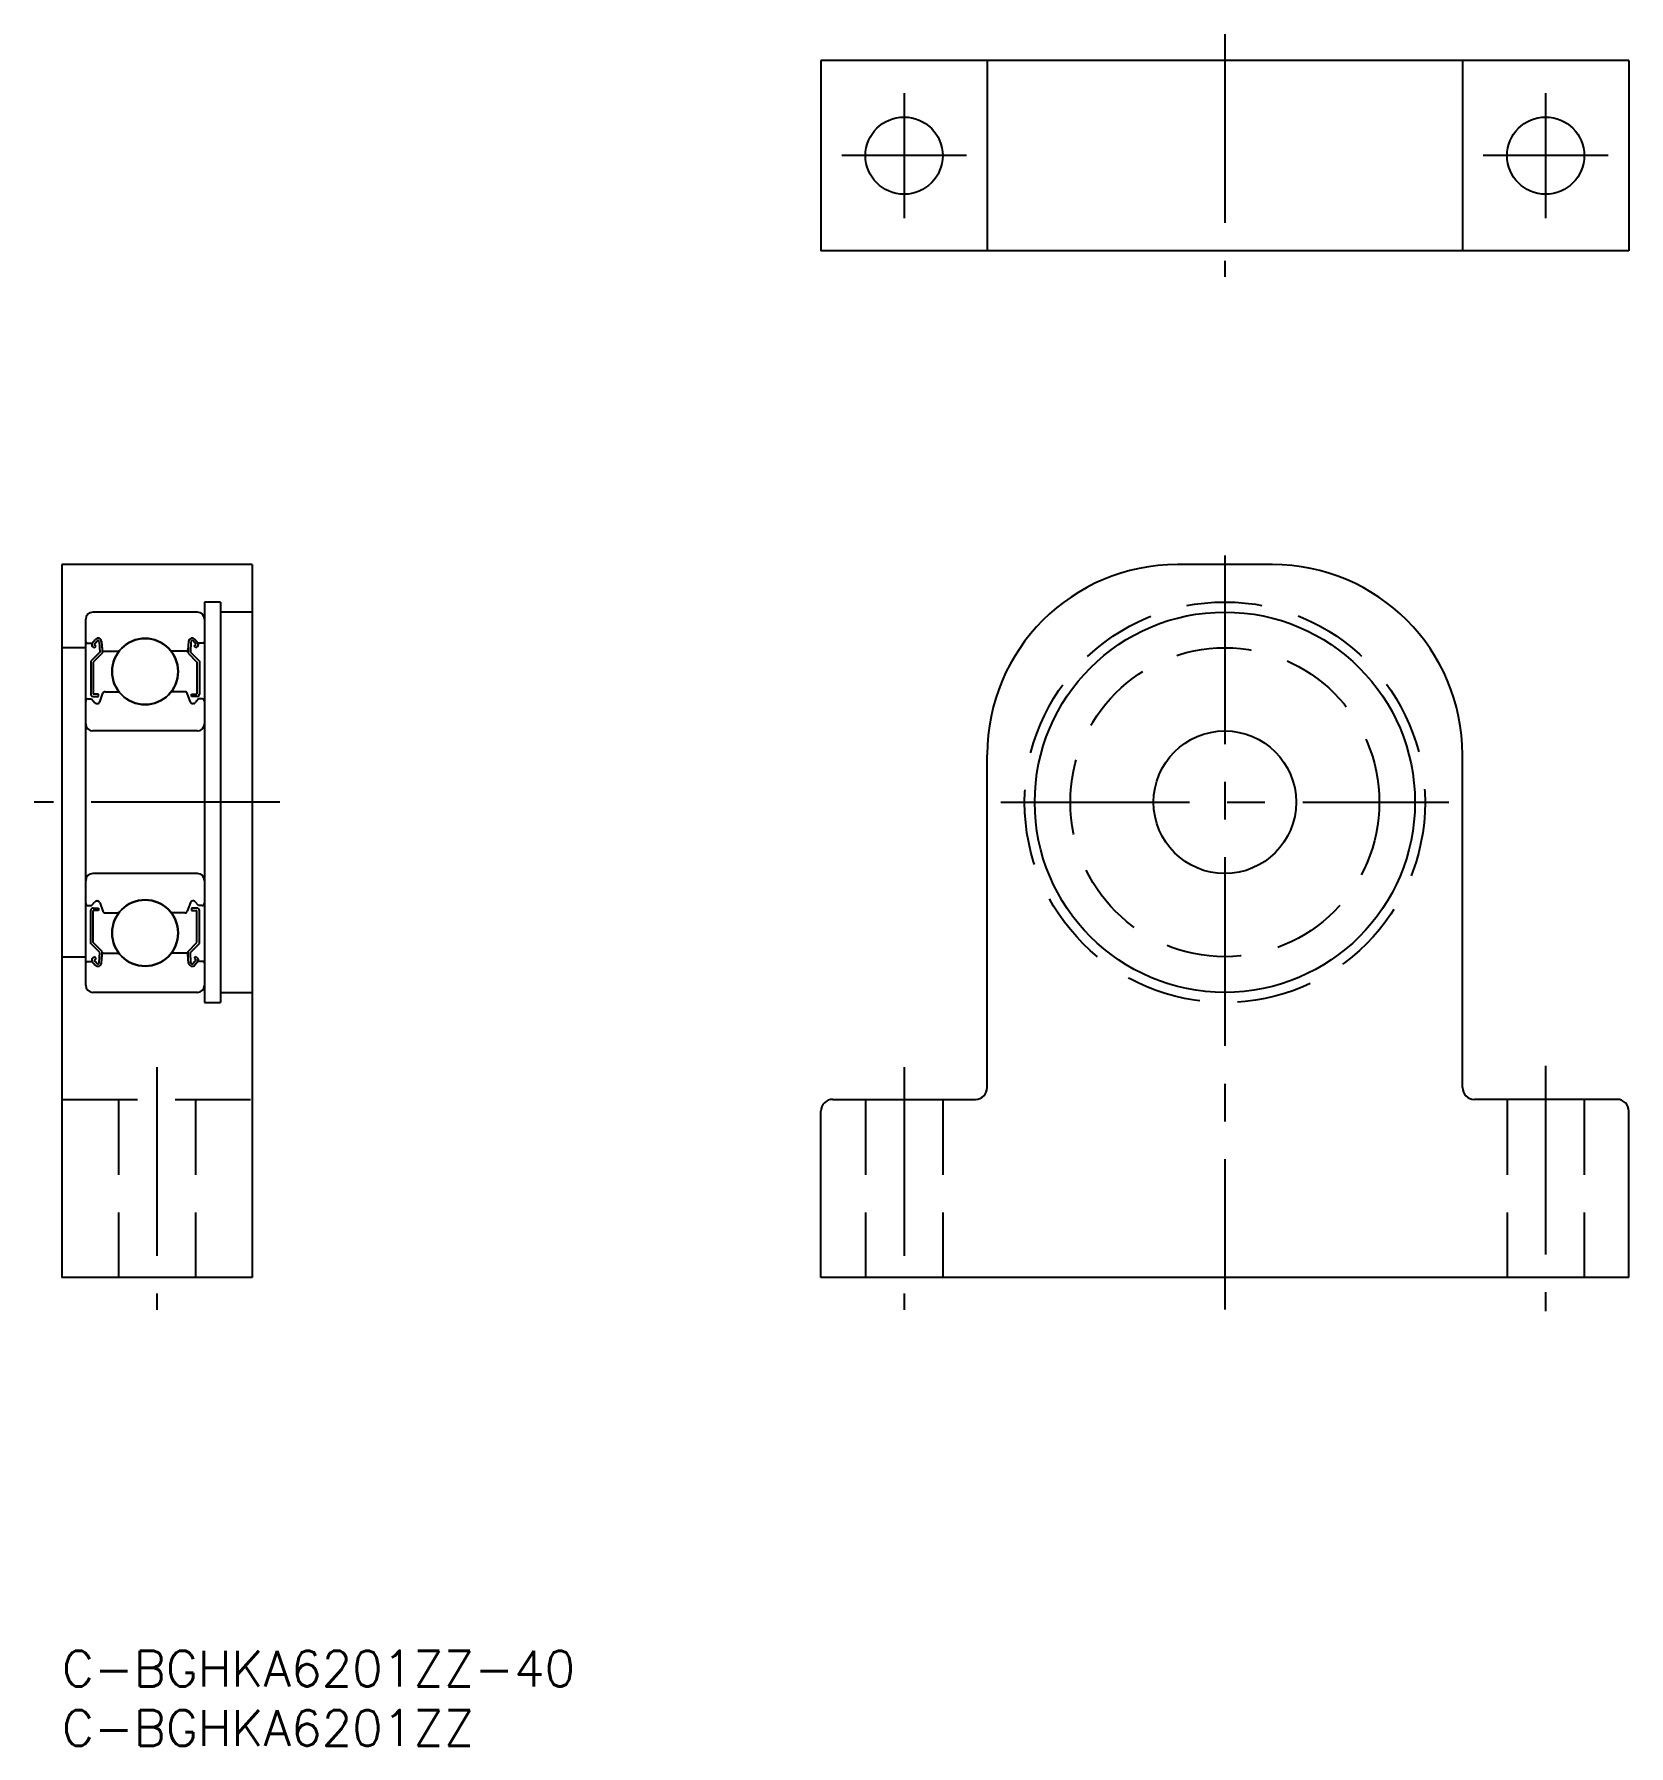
# Model space of a CAD drawing. Extents: x -2 to 132, y -8 to 136.
import ezdxf
from ezdxf.enums import TextEntityAlignment as Align

# ---------------------------------------------------------------- set-up
doc = ezdxf.new("R2010")
doc.units = 0
doc.header["$LTSCALE"] = 0.5
doc.linetypes.add('CENTER', pattern=[50.8, 31.75, -6.35, 6.35, -6.35])
doc.linetypes.add('DASHED', pattern=[19.05, 12.7, -6.35])
doc.layers.get('0').update_dxf_attribs({"linetype": 'CONTINUOUS'})
doc.layers.add('CENTER', color=1, linetype='CENTER')
doc.styles.get("Standard").update_dxf_attribs({"font": 'txt.shx', "height": 3, "bigfont": 'bigfont.shx'})

msp = doc.modelspace()

# ---------------------------------------------------------------- linework, layer by layer
at = {"color": 7, "linetype": 'CONTINUOUS'}
for p, q in [((63.88, 133.8), (63.88, 117.8)), ((131.88, 133.8), (63.88, 133.8)), ((77.88, 133.8), (77.88, 117.8)), ((117.88, 133.8), (117.88, 117.8)), ((131.88, 133.8), (131.88, 117.8)), ((131.88, 117.8), (63.88, 117.8)), ((0, 91.39), (0, 31.39)), ((16, 91.39), (0, 91.39)), ((16, 91.39), (16, 31.39)), ((101.88, 91.39), (93.88, 91.39)), ((12, 88.24), (12, 54.54)), ((13.35, 88.24), (12, 88.24)), ((13.35, 88.24), (13.35, 54.54)), ((2, 55.99), (2, 86.79)), ((11.4, 87.39), (2.6, 87.39)), ((16, 87.39), (13.35, 87.39)), ((2.56, 84.79), (2.81, 85.09)), ((11.44, 84.79), (11.19, 85.09)), ((2, 84.39), (0, 84.39)), ((2.1, 84.79), (2.56, 84.79)), ((3.18, 84.02), (2.43, 83.27)), ((2.74, 84.38), (2.58, 84.51)), ((3.38, 83.94), (2.63, 83.19)), ((2.71, 84.66), (2.96, 84.96)), ((2.87, 84.53), (2.71, 84.66)), ((2.74, 84.38), (2.87, 84.53)), ((3.14, 84.9), (3.18, 84.02)), ((3.34, 84.92), (3.4, 84.18)), ((3.38, 84.41), (3.38, 83.94)), ((3.5, 84.09), (4.8, 84.09)), ((10.5, 84.09), (9.2, 84.09)), ((10.66, 84.92), (10.6, 84.18)), ((10.62, 84.41), (10.62, 83.94)), ((10.62, 83.94), (11.37, 83.19)), ((10.86, 84.9), (10.82, 84.02)), ((10.82, 84.02), (11.57, 83.27)), ((11.29, 84.66), (11.04, 84.96)), ((11.13, 84.53), (11.29, 84.66)), ((11.26, 84.38), (11.13, 84.53)), ((11.26, 84.38), (11.42, 84.51)), ((11.9, 84.79), (11.44, 84.79)), ((2.43, 83.27), (2.43, 80.49)), ((2.63, 83.19), (2.63, 80.49)), ((11.37, 83.19), (11.37, 80.49)), ((11.57, 83.27), (11.57, 80.49)), ((3.64, 80.69), (4.8, 80.69)), ((10.36, 80.69), (9.2, 80.69)), ((2.2, 80.09), (2.5, 80.09)), ((2.5, 80.09), (2.78, 79.76)), ((3.08, 80.49), (2.63, 80.49)), ((2.63, 80.29), (3.08, 80.29)), ((2.93, 79.69), (2.99, 79.69)), ((3.08, 80.29), (3.08, 80.49)), ((3.18, 79.82), (3.45, 80.56)), ((10.82, 79.82), (10.55, 80.56)), ((10.92, 80.29), (10.92, 80.49)), ((10.92, 80.49), (11.37, 80.49)), ((11.37, 80.29), (10.92, 80.29)), ((11.07, 79.69), (11.01, 79.69)), ((11.5, 80.09), (11.22, 79.76)), ((11.8, 80.09), (11.5, 80.09)), ((11.4, 77.39), (2.6, 77.39)), ((77.88, 47.39), (77.88, 75.39)), ((117.88, 47.39), (117.88, 75.39)), ((11.4, 65.39), (2.6, 65.39)), ((2.2, 62.69), (2.5, 62.69)), ((2.43, 59.51), (2.43, 62.29)), ((2.5, 62.69), (2.78, 63.02)), ((2.63, 62.49), (3.08, 62.49)), ((2.63, 59.59), (2.63, 62.29)), ((3.08, 62.29), (2.63, 62.29)), ((2.93, 63.09), (2.99, 63.09)), ((3.08, 62.49), (3.08, 62.29)), ((3.18, 62.96), (3.45, 62.22)), ((3.64, 62.09), (4.8, 62.09)), ((10.36, 62.09), (9.2, 62.09)), ((10.82, 62.96), (10.55, 62.22)), ((10.92, 62.49), (10.92, 62.29)), ((11.37, 62.49), (10.92, 62.49)), ((10.92, 62.29), (11.37, 62.29)), ((11.07, 63.09), (11.01, 63.09)), ((11.5, 62.69), (11.22, 63.02)), ((11.37, 59.59), (11.37, 62.29)), ((11.8, 62.69), (11.5, 62.69)), ((11.57, 59.51), (11.57, 62.29)), ((3.18, 58.76), (2.43, 59.51)), ((3.38, 58.84), (2.63, 59.59)), ((10.62, 58.84), (11.37, 59.59)), ((10.82, 58.76), (11.57, 59.51)), ((0, 58.39), (2, 58.39)), ((2.1, 57.99), (2.56, 57.99)), ((2.56, 57.99), (2.81, 57.69)), ((2.74, 58.4), (2.58, 58.27)), ((2.87, 58.25), (2.71, 58.12)), ((2.71, 58.12), (2.96, 57.82)), ((2.74, 58.4), (2.87, 58.25)), ((3.14, 57.88), (3.18, 58.76)), ((3.34, 57.86), (3.4, 58.6)), ((3.38, 58.37), (3.38, 58.84)), ((3.5, 58.69), (4.8, 58.69)), ((10.5, 58.69), (9.2, 58.69)), ((10.66, 57.86), (10.6, 58.6)), ((10.62, 58.37), (10.62, 58.84)), ((10.86, 57.88), (10.82, 58.76)), ((11.29, 58.12), (11.04, 57.82)), ((11.26, 58.4), (11.13, 58.25)), ((11.13, 58.25), (11.29, 58.12)), ((11.44, 57.99), (11.19, 57.69)), ((11.26, 58.4), (11.42, 58.27)), ((11.9, 57.99), (11.44, 57.99)), ((11.4, 55.39), (2.6, 55.39)), ((13.35, 55.39), (16, 55.39)), ((12, 54.54), (13.35, 54.54)), ((64.88, 46.39), (76.88, 46.39)), ((130.88, 46.39), (118.88, 46.39)), ((63.88, 31.39), (63.88, 45.39)), ((131.88, 31.39), (131.88, 45.39)), ((16, 31.39), (0, 31.39)), ((131.88, 31.39), (63.88, 31.39))]:
    msp.add_line(p, q, dxfattribs=at)
at = {"color": 3, "linetype": 'DASHED'}
for p, q in [((0, 46.39), (16, 46.39)), ((4.75, 46.39), (4.75, 31.39)), ((11.25, 46.39), (11.25, 31.39)), ((67.63, 46.39), (67.63, 31.39)), ((74.13, 46.39), (74.13, 31.39)), ((121.63, 46.39), (121.63, 31.39)), ((128.13, 46.39), (128.13, 31.39))]:
    msp.add_line(p, q, dxfattribs=at)
at = {"color": 7, "linetype": 'CONTINUOUS'}
for centre, radius in [((70.88, 125.8), 3.25), ((124.88, 125.8), 3.25), ((97.88, 71.39), 16), ((7, 82.39), 2.78), ((97.88, 71.39), 6), ((7, 60.39), 2.78)]:
    msp.add_circle(centre, radius, dxfattribs=at)
at = {"color": 3, "linetype": 'DASHED'}
for radius in [16.85, 13]:
    msp.add_circle((97.88, 71.39), radius, dxfattribs=at)
at = {"color": 7, "linetype": 'CONTINUOUS'}
for centre, radius, start, end in [((93.88, 75.39), 16, 90, 180), ((101.88, 75.39), 16, 0, 90), ((2.6, 86.79), 0.6, 90, 180), ((11.4, 86.79), 0.6, 0, 90), ((3.04, 84.9), 0.3, 4.9968, 140.0012), ((3.04, 84.9), 0.1, 2.8198, 140.0002), ((7, 82.39), 2.78, 90, 270), ((7, 82.39), 2.78, 270, 90), ((10.96, 84.9), 0.3, 39.9988, 175.0032), ((10.96, 84.9), 0.1, 39.9998, 177.1802), ((2.1, 84.89), 0.1, 180, 270), ((2.71, 84.66), 0.2, 140.0012, 230.087), ((3.5, 84.19), 0.1, 184.9968, 270), ((10.5, 84.19), 0.1, 270, 355.0032), ((11.29, 84.66), 0.2, 309.913, 39.9988), ((11.9, 84.89), 0.1, 270, 0), ((3.64, 80.49), 0.2, 90, 159.9916), ((10.36, 80.49), 0.2, 20.0084, 90), ((2.2, 79.89), 0.2, 90, 180), ((2.63, 80.49), 0.2, 180, 270), ((2.93, 79.89), 0.2, 219.9952, 270), ((2.99, 79.89), 0.2, 270, 339.9916), ((11.01, 79.89), 0.2, 200.0084, 270), ((11.07, 79.89), 0.2, 270, 320.0048), ((11.37, 80.49), 0.2, 270, 0), ((11.8, 79.89), 0.2, 0, 90), ((2.6, 77.99), 0.6, 180, 270), ((11.4, 77.99), 0.6, 270, 0), ((2.6, 64.79), 0.6, 90, 180), ((11.4, 64.79), 0.6, 0, 90), ((2.2, 62.89), 0.2, 180, 270), ((2.63, 62.29), 0.2, 90, 180), ((2.93, 62.89), 0.2, 90, 140.0048), ((2.99, 62.89), 0.2, 20.0084, 90), ((3.64, 62.29), 0.2, 200.0084, 270), ((7, 60.39), 2.78, 90, 270), ((7, 60.39), 2.78, 270, 90), ((10.36, 62.29), 0.2, 270, 339.9916), ((11.01, 62.89), 0.2, 90, 159.9916), ((11.07, 62.89), 0.2, 39.9952, 90), ((11.37, 62.29), 0.2, 0, 90), ((11.8, 62.89), 0.2, 270, 0), ((2.1, 57.89), 0.1, 90, 180), ((2.71, 58.12), 0.2, 129.913, 219.9988), ((3.04, 57.89), 0.3, 219.9988, 355.0032), ((3.04, 57.89), 0.1, 219.9998, 357.1802), ((3.5, 58.59), 0.1, 90, 175.0032), ((10.5, 58.59), 0.1, 4.9968, 90), ((10.96, 57.89), 0.3, 184.9968, 320.0012), ((10.96, 57.89), 0.1, 182.8198, 320.0002), ((11.29, 58.12), 0.2, 320.0012, 50.087), ((11.9, 57.89), 0.1, 0, 90), ((2.6, 55.99), 0.6, 180, 270), ((11.4, 55.99), 0.6, 270, 0), ((64.88, 45.39), 1, 90, 180), ((76.88, 47.39), 1, 270, 0), ((118.88, 47.39), 1, 180, 270), ((130.88, 45.39), 1, 0, 90)]:
    msp.add_arc(centre, radius, start, end, dxfattribs=at)
at = {"layer": 'CENTER', "color": 1, "linetype": 'CENTER'}
for p, q in [((97.88, 136.01), (97.88, 115.59)), ((70.88, 131.05), (70.88, 120.55)), ((124.88, 131.05), (124.88, 120.55)), ((76.13, 125.8), (65.63, 125.8)), ((130.13, 125.8), (119.63, 125.8)), ((97.88, 92.16), (97.88, 28.71)), ((18.33, 71.39), (-2.33, 71.39)), ((79.03, 71.39), (116.73, 71.39)), ((8, 49.11), (8, 28.67)), ((70.88, 49.11), (70.88, 28.67)), ((124.88, 49.21), (124.88, 28.57))]:
    msp.add_line(p, q, dxfattribs=at)

# ---------------------------------------------------------------- texts
at = {"color": 7, "linetype": 'CONTINUOUS'}
for s, p in [('C-BGHKA6201ZZ-40', (0, 0)), ('C-BGHKA6201ZZ', (0, -5))]:
    msp.add_text(s, height=3, dxfattribs=at).set_placement(p, align=Align.TOP_LEFT)

doc.saveas('drawing.dxf')
